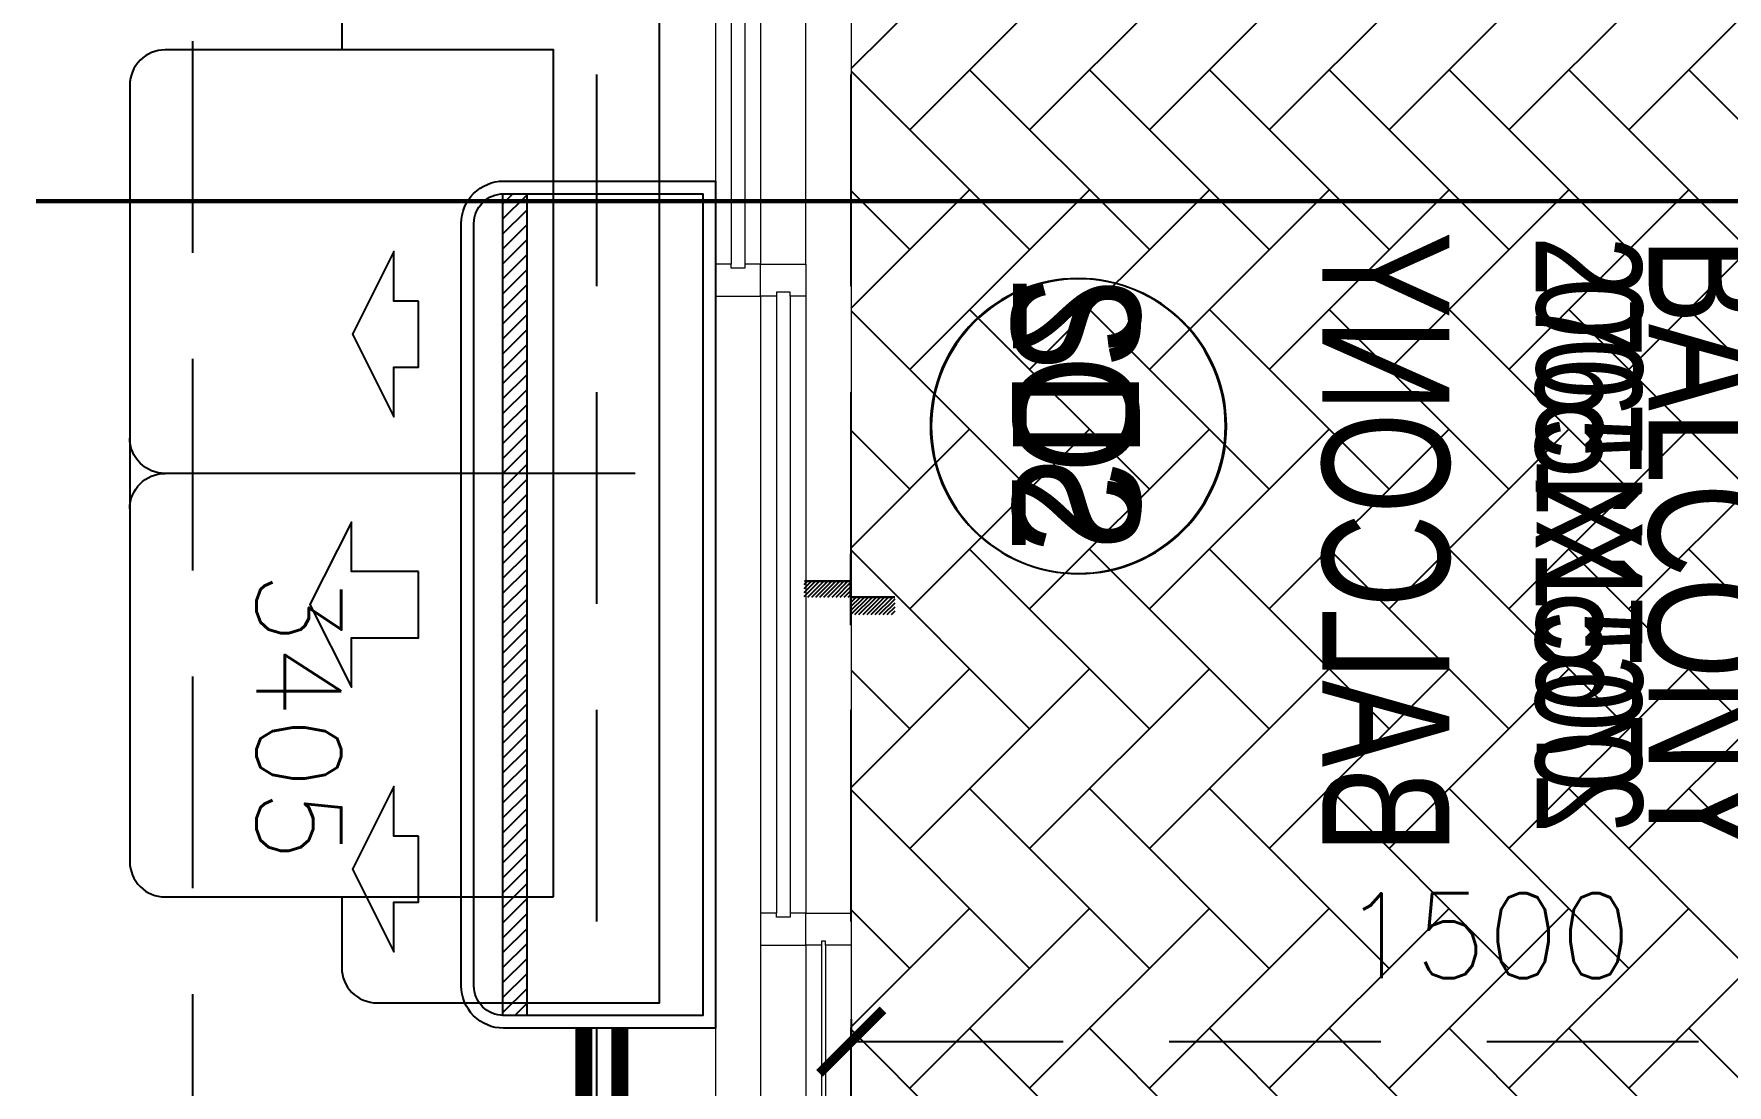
# Model space of a CAD drawing. Header units: millimetres. Extents: x -414464 to 1686, y -90036 to 108605.
# Drawn here: x -96320 to -94322, y -68258 to -67016 of the extents above; entities that cross this region are included whole.
import ezdxf
from ezdxf.enums import TextEntityAlignment as Align

# ---------------------------------------------------------------- set-up
doc = ezdxf.new("R2010")
doc.units = ezdxf.units.MM
doc.header["$LTSCALE"] = 1000
doc.header["$MEASUREMENT"] = 0
for name, pattern in [('$1$AUDIT_D_120904163729-0', [0]), ('$36$HIDDEN', [0.375, 0.25, -0.125]), ('2BHK-A - BACK$1$DASHED', [0.75, 0.5, -0.25]), ('2BHK-A - BACK$1$PHANTOM2', [1.25, 0.625, -0.125, 0.125, -0.125, 0.125, -0.125]), ('AUDIT_D_120904163729-0', [0]), ('T8(T9 IS SIMILAR) - DIMENSION & TEXTING$1$HIDDEN', [0.375, 0.25, -0.125]), ('T8(T9 IS SIMILAR)$1$$0$HIDDEN', [0.375, 0.25, -0.125]), ('T8_PROFILE SECTIONS$0$HIDDEN', [0.375, 0.25, -0.125]), ('T8_PROFILE SECTIONS$0$PHANTOM2', [1.25, 0.625, -0.125, 0.125, -0.125, 0.125, -0.125])]:
    doc.linetypes.add(name, pattern=pattern)
doc.layers.get('0').update_dxf_attribs({"linetype": 'AUDIT_D_120904163729-0'})
for name, color, linetype in [('$0$A-HATCH -160', 251, '$1$AUDIT_D_120904163729-0'), ('$21$A-DIMENSIONS', 2, '$36$HIDDEN'), ('2BHK-A - BACK$1$2BHK-A - FRONT$0$a-furniture', 8, 'Continuous'), ('2BHK-A - BACK$1$A-DECK SUNK 125', 8, 'Continuous'), ('2BHK-A - BACK$1$A-INDOOR UNIT', 30, 'Continuous'), ('2BHK-A - BACK$1$a-tile drop', 3, 'Continuous'), ('2BHK-A - BACK$1$a-window-no', 125, 'Continuous'), ('2BHK-A - BACK$1$APT PLANS-typ$0$TILEDROP', 3, 'Continuous'), ('a-rcc', 3, 'Continuous'), ('T8(T9 IS SIMILAR) - DIMENSION & TEXTING$1$A-DIMENSIONS', 2, 'T8(T9 IS SIMILAR) - DIMENSION & TEXTING$1$HIDDEN'), ('T8(T9 IS SIMILAR) - DIMENSION & TEXTING$1$a-window-no', 125, 'Continuous'), ('T8(T9 IS SIMILAR)$1$$6$a-beam 2', 50, 'Continuous'), ('T8(T9 IS SIMILAR)$1$S-BEAM', 20, 'T8(T9 IS SIMILAR)$1$$0$HIDDEN'), ('T8_PROFILE SECTIONS$0$A-PROFILE SECTIONS', 81, 'T8_PROFILE SECTIONS$0$PHANTOM2')]:
    doc.layers.add(name, color=color, linetype=linetype)
for name, color, linetype, lineweight in [('2BHK-A - BACK$1$A-AC DRAIN PIPE', 94, 'Continuous', 18), ('2BHK-A - BACK$1$A-AC PIPE', 151, 'Continuous', 20), ('2BHK-A - BACK$1$a-Text', 4, 'Continuous', 0), ('2BHK-A - BACK$1$a-TEXT -R SIZE', 4, 'Continuous', 0), ('2BHK-A - BACK$1$A-WALL- 160', 6, 'Continuous', 30), ('2BHK-A - BACK$1$Window', 4, 'Continuous', 20), ('T8(T9 IS SIMILAR) - DIMENSION & TEXTING$1$a-Text', 4, 'Continuous', 0), ('T8(T9 IS SIMILAR) - DIMENSION & TEXTING$1$a-TEXT -R SIZE', 4, 'Continuous', 0), ('T8(T9 IS SIMILAR)$1$D&W', 8, 'Continuous', 25)]:
    doc.layers.add(name, color=color, linetype=linetype, lineweight=lineweight)
doc.styles.add('2BHK-A - BACK$1$ARIAL ARROW', font='swisscl.ttf')
doc.styles.add('2BHK-A - BACK$1$LODHA STANDERD', font='sanss___.ttf')
doc.styles.add('T8(T9 IS SIMILAR) - DIMENSION & TEXTING$1$ARIAL ARROW', font='swisscl.ttf')
doc.styles.add('T8(T9 IS SIMILAR) - DIMENSION & TEXTING$1$LODHA STANDERD', font='sanss___.ttf')
doc.styles.add('T8(T9 IS SIMILAR) - DIMENSION & TEXTING$1$Romans 1', font='romans.shx', dxfattribs={"height": 100})
doc.dimstyles.new('T8(T9 IS SIMILAR) - DIMENSION & TEXTING$1$ALPINE S', dxfattribs={"dimscale": 0, "dimtxt": 100, "dimasz": 75, "dimexe": 0, "dimexo": 0, "dimgap": 75, "dimtad": 1, "dimdec": 0, "dimzin": 0, "dimdsep": 46, "dimtxsty": 'T8(T9 IS SIMILAR) - DIMENSION & TEXTING$1$Romans 1', "dimblk": 'T8(T9 IS SIMILAR) - DIMENSION & TEXTING$1$_ArchTick', "dimcen": 0.09, "dimclrd": 256, "dimclre": 256, "dimclrt": 7, "dimadec": 0, "dimazin": 0, "dimtfac": 1, "dimtdec": 0, "dimtofl": 0, "dimtmove": 1, "dimatfit": 0, "dimldrblk": 'T8(T9 IS SIMILAR) - DIMENSION & TEXTING$1$_Open90', "dimfxl": 1, "dimtolj": 1, "dimtzin": 0, "dimarcsym": 0})

# ---------------------------------------------------------------- blocks, each defined once
blk = doc.blocks.new('2BHK-A - BACK$1$2400')
at = {"layer": '2BHK-A - BACK$1$Window', "color": 1, "lineweight": 13}
for p, q in [((1151176.5, -5692111.9), (1148842.5, -5692111.9)), ((1149607.5, -5692111.9), (1148880, -5692111.9)), ((1149607.5, -5692165.3), (1148880, -5692165.3)), ((1150373.7, -5692165.3), (1149645, -5692165.3)), ((1150411.2, -5692165.3), (1151176.5, -5692165.3)), ((1149607.5, -5692218.6), (1148842.5, -5692218.6)), ((1150373.7, -5692218.6), (1149645, -5692218.6)), ((1151139, -5692218.6), (1150411.2, -5692218.6)), ((1150373.7, -5692271.9), (1148842.5, -5692271.9)), ((1151139, -5692271.9), (1150411.2, -5692271.9))]:
    blk.add_line(p, q, dxfattribs=at)
at = {"layer": '2BHK-A - BACK$1$Window', "color": 5, "lineweight": 13}
for p, q in [((1149607.5, -5692142.2), (1148880, -5692142.2)), ((1149607.5, -5692146.7), (1148880, -5692146.7)), ((1150373.7, -5692183.8), (1149645, -5692183.8)), ((1150373.7, -5692200), (1149645, -5692200)), ((1151139, -5692237.2), (1150411.2, -5692237.2)), ((1151139, -5692253.3), (1150411.2, -5692253.3))]:
    blk.add_line(p, q, dxfattribs=at)
at = {"layer": '2BHK-A - BACK$1$Window', "color": 4, "lineweight": 13}
for points in [[(1148842.5, -5692111.9), (1148809.5, -5692111.9), (1148809.5, -5692271.9), (1148842.5, -5692271.9)], [(1148880, -5692146.7), (1148880, -5692165.3), (1148842.5, -5692165.3), (1148842.5, -5692111.9), (1148880, -5692111.9), (1148880, -5692142.2), (1148875.5, -5692142.2), (1148875.5, -5692146.7)], [(1149607.5, -5692146.7), (1149607.5, -5692165.3), (1149645, -5692165.3), (1149645, -5692111.9), (1149607.5, -5692111.9), (1149607.5, -5692142.2), (1149612, -5692142.2), (1149612, -5692146.7)], [(1151209.5, -5692111.9), (1151176.5, -5692111.9), (1151176.5, -5692271.9), (1151209.5, -5692271.9)], [(1149645, -5692200), (1149645, -5692218.6), (1149607.5, -5692218.6), (1149607.5, -5692165.3), (1149645, -5692165.3), (1149645, -5692183.8), (1149640.5, -5692183.8), (1149640.5, -5692200)], [(1150373.7, -5692200), (1150373.7, -5692218.6), (1150411.2, -5692218.6), (1150411.2, -5692165.3), (1150373.7, -5692165.3), (1150373.7, -5692183.8), (1150378.2, -5692183.8), (1150378.2, -5692200)], [(1150411.2, -5692253.3), (1150411.2, -5692271.9), (1150373.7, -5692271.9), (1150373.7, -5692218.6), (1150411.2, -5692218.6), (1150411.2, -5692237.2), (1150406.7, -5692237.2), (1150406.7, -5692253.3)], [(1151139, -5692253.3), (1151139, -5692271.9), (1151176.5, -5692271.9), (1151176.5, -5692218.6), (1151139, -5692218.6), (1151139, -5692237.2), (1151143.5, -5692237.2), (1151143.5, -5692253.3)]]:
    blk.add_lwpolyline(points, close=True, dxfattribs=at)
blk = doc.blocks.new('2BHK-A - BACK$1$WINDOW TAG')
at = {"layer": '2BHK-A - BACK$1$a-window-no'}
blk.add_circle((0, 0), 174.1, dxfattribs=at)
at = {"layer": '2BHK-A - BACK$1$a-window-no', "style": '2BHK-A - BACK$1$LODHA STANDERD'}
blk.add_attdef('WINDOW', text='', height=150, dxfattribs=at).set_placement((11.3, 2.8), align=Align.MIDDLE_CENTER)
blk = doc.blocks.new('2BHK-A - BACK$1$TILE DROP -x')
at = {"layer": '2BHK-A - BACK$1$APT PLANS-typ$0$TILEDROP'}
h = blk.add_hatch(dxfattribs=at)
h.set_pattern_fill('ACET-2D-ANSI31', color=8, scale=27, angle=90, style=0)
h.set_pattern_definition([(135, (583590.9237, -2384968.1492), (-2.3864853865, -2.3864853865), [])])
h.paths.add_polyline_path([(-58303, -19205.9), (-58303, -19151.2), (-58284.2, -19151.2), (-58284.2, -19205.9)])
edge = h.paths.add_edge_path()
edge.add_line((-58303, -19258.5), (-58323.9, -19258.5))
edge.add_line((-58303, -19205.9), (-58303, -19258.5))
edge.add_line((-58323.7, -19205.9), (-58303, -19205.9))
edge.add_line((-58323.7, -19258.5), (-58323.7, -19205.9))
at = {"layer": '2BHK-A - BACK$1$APT PLANS-typ$0$TILEDROP', "color": 1}
blk.add_line((-58252, -19205.9), (-58336, -19205.9), dxfattribs=at)
at = {"layer": '2BHK-A - BACK$1$APT PLANS-typ$0$TILEDROP', "color": 20, "const_width": 3}
for points in [[(-58284.2, -19205.9), (-58284.2, -19151.2)], [(-58303, -19258.5), (-58303, -19205.9)], [(-58303, -19205.9), (-58284.2, -19205.9)]]:
    blk.add_lwpolyline(points, dxfattribs=at)
blk = doc.blocks.new('2BHK-A - BACK$1$1.5tr')
at = {"layer": '2BHK-A - BACK$1$A-INDOOR UNIT'}
h = blk.add_hatch(dxfattribs=at)
h.set_pattern_fill('ANSI31', color=3, scale=100, style=0)
h.paths.add_polyline_path([(222.8, 485), (251, 485), (251, -485), (222.8, -485)])
for points in [[(300, 450), (300, -450, -0.414214), (250, -500), (0, -500), (0, 500), (250, 500, -0.414214)], [(285, 450), (285, -450, -0.414214), (250, -485), (15, -485), (15, 485), (250, 485, -0.414214)]]:
    blk.add_lwpolyline(points, format="xyb", close=True, dxfattribs=at)
at = {"layer": '2BHK-A - BACK$1$A-INDOOR UNIT', "color": 3}
blk.add_lwpolyline([(222.8, 485), (251, 485), (251, -485), (222.8, -485)], close=True, dxfattribs=at)
at = {"layer": '2BHK-A - BACK$1$A-INDOOR UNIT', "color": 0, "ltscale": 300}
for points in [[(350.5, 273.3), (379.7, 273.3), (379.7, 214.8), (428.5, 312.3), (379.7, 409.8), (379.7, 351.3), (350.5, 351.3)], [(350.5, -39), (429.7, -39), (429.7, -97.5), (478.5, 0), (429.7, 97.5), (429.7, 39), (350.5, 39)], [(350.5, -358.3), (379.7, -358.3), (379.7, -416.8), (428.5, -319.3), (379.7, -221.8), (379.7, -280.3), (350.5, -280.3)]]:
    blk.add_lwpolyline(points, close=True, dxfattribs=at)
blk = doc.blocks.new('2BHK-A - BACK')
at = {"layer": '2BHK-A - BACK$1$A-DECK SUNK 125'}
h = blk.add_hatch(dxfattribs=at)
h.set_pattern_fill('AR-HBONE', color=256, scale=25)
h.set_pattern_definition([(45, (54492.58, 14880.85), (1e-14, 141.4213562), [300, -100]), (135, (54563.29, 14951.56), (1e-14, 141.4213562), [300, -100])])
h.paths.add_polyline_path([(1206197.1, -5702164.3), (1206197.1, -5700664.3), (1203427.1, -5700664.3), (1203427.1, -5702164.3)])
at = {"layer": '2BHK-A - BACK$1$2BHK-A - FRONT$0$a-furniture'}
for p, q in [((1204781.9, -5702418.9), (1204781.9, -5702877.2)), ((1204781.9, -5702515.4), (1204781.9, -5702973.8))]:
    blk.add_line(p, q, dxfattribs=at)
blk.add_lwpolyline([(1204281.9, -5702765.4), (1204198.6, -5702765.4, -0.414214), (1204156.9, -5702723.8), (1204156.9, -5702390.4), (1205406.9, -5702390.4), (1205406.9, -5702723.8, -0.414214), (1205365.2, -5702765.4), (1205281.9, -5702765.4)], format="xyb", dxfattribs=at)
blk.add_lwpolyline([(1204281.9, -5702515.4), (1205281.9, -5702515.4), (1205281.9, -5702973.8, -0.414214), (1205240.2, -5703015.4), (1204323.6, -5703015.4, -0.414214), (1204281.9, -5702973.8)], format="xyb", close=True, dxfattribs=at)
for centre, start, end in [((1204740.2, -5702973.8, 0), 270.0002, 0.0002), ((1204823.6, -5702973.8, 0), 179.9998, 269.9998)]:
    blk.add_arc(centre, 41.7, start, end, dxfattribs=at)
at = {"layer": '2BHK-A - BACK$1$A-AC DRAIN PIPE', "linetype": '2BHK-A - BACK$1$PHANTOM2', "ltscale": 0.1, "const_width": 20}
blk.add_lwpolyline([(1202996, -5702091), (1202996, -5702479.6), (1204127, -5702479.6)], dxfattribs=at)
at = {"layer": '2BHK-A - BACK$1$A-AC PIPE', "linetype": '2BHK-A - BACK$1$DASHED', "ltscale": 0.1, "const_width": 20}
blk.add_lwpolyline([(1204127, -5702437.1), (1203168.7, -5702437.1), (1203168.7, -5702081.6)], dxfattribs=at)
at = {"layer": '2BHK-A - BACK$1$A-INDOOR UNIT', "extrusion": (0, 0, -1), "zscale": -1, "rotation": 270}
blk.add_blockref('2BHK-A - BACK$1$1.5tr', (-1204627, -5702324.3), dxfattribs=at)
at = {"layer": '2BHK-A - BACK$1$a-tile drop', "extrusion": (0, 0, -1), "zscale": -1, "rotation": 180}
blk.add_blockref('2BHK-A - BACK$1$TILE DROP -x', (-1262938.9, -5721370.8), dxfattribs=at)
at = {"layer": '2BHK-A - BACK$1$A-WALL- 160', "linetype": 'ByBlock'}
blk.add_blockref('2BHK-A - BACK$1$2400', (54617.6, -10052.4), dxfattribs=at)
at = {"layer": '2BHK-A - BACK$1$a-window-no'}
ref = blk.add_blockref('2BHK-A - BACK$1$WINDOW TAG', (1204837.6, -5701895.5), dxfattribs=dict(at, rotation=180))
ref.add_attrib('WINDOW', 'SD2', dxfattribs={"height": 150, "style": '2BHK-A - BACK$1$LODHA STANDERD', "width": 0.8}).set_placement((1204851.3, -5701898.3), align=Align.MIDDLE_CENTER)
at = {"layer": '2BHK-A - BACK$1$a-Text', "style": '2BHK-A - BACK$1$ARIAL ARROW'}
blk.add_text('BALCONY', height=150, dxfattribs=at).set_placement((1204332.7, -5701608.3))
at = {"layer": '2BHK-A - BACK$1$a-TEXT -R SIZE', "color": 2, "style": '2BHK-A - BACK$1$ARIAL ARROW'}
blk.add_text('2765X1500', height=125, dxfattribs=at).set_placement((1204357, -5701355.4))
blk = doc.blocks.new('T8(T9 IS SIMILAR) - DIMENSION & TEXTING$1$WINDOW TAG')
at = {"layer": 'T8(T9 IS SIMILAR) - DIMENSION & TEXTING$1$a-window-no'}
blk.add_circle((0, 0), 174.1, dxfattribs=at)
at = {"layer": 'T8(T9 IS SIMILAR) - DIMENSION & TEXTING$1$a-window-no', "style": 'T8(T9 IS SIMILAR) - DIMENSION & TEXTING$1$LODHA STANDERD'}
blk.add_attdef('WINDOW', text='', height=150, dxfattribs=at).set_placement((11.3, 2.8), align=Align.MIDDLE_CENTER)
blk = doc.blocks.new('T8(T9 IS SIMILAR) - DIMENSION & TEXTING$1$_ArchTick')
at = {"color": 0, "linetype": 'ByBlock', "const_width": 0.15}
blk.add_lwpolyline([(-0.5, -0.5), (0.5, 0.5)], dxfattribs=at)
blk = doc.blocks.new('*D1494')
at = {"layer": 'T8(T9 IS SIMILAR) - DIMENSION & TEXTING$1$A-DIMENSIONS', "linetype": 'T8(T9 IS SIMILAR) - DIMENSION & TEXTING$1$HIDDEN', "lineweight": -2, "transparency": 16777216}
for p, q in [((1208406.9, -5700664.1), (1208433.4, -5700664.1)), ((1208406.9, -5702164.1), (1208433.4, -5702164.1))]:
    blk.add_line(p, q, dxfattribs=at)
at = {"layer": 'T8(T9 IS SIMILAR) - DIMENSION & TEXTING$1$A-DIMENSIONS', "lineweight": -2, "transparency": 16777216}
blk.add_line((1208433.4, -5702164.1), (1208433.4, -5700664.1), dxfattribs=at)
at = {"layer": 'T8(T9 IS SIMILAR) - DIMENSION & TEXTING$1$A-DIMENSIONS', "linetype": 'ByBlock', "lineweight": -2, "transparency": 16777216, "xscale": 75, "yscale": 75, "zscale": 75}
for p, rotation in [((1208433.4, -5700664.1), 90), ((1208433.4, -5702164.1), 270)]:
    blk.add_blockref('T8(T9 IS SIMILAR) - DIMENSION & TEXTING$1$_ArchTick', p, dxfattribs=dict(at, rotation=rotation))
at = {"layer": 'T8(T9 IS SIMILAR) - DIMENSION & TEXTING$1$A-DIMENSIONS', "color": 7, "linetype": 'ByBlock', "transparency": 16777216, "insert": (1208308.4, -5701414.1), "char_height": 100, "attachment_point": 5, "rotation": 90, "style": 'T8(T9 IS SIMILAR) - DIMENSION & TEXTING$1$Romans 1'}
blk.add_mtext('\\A1;1500', dxfattribs=at)
blk = doc.blocks.new('T8(T9 IS SIMILAR) - DIMENSION & TEXTING$1$_Open90')
at = {"color": 0, "linetype": 'ByBlock', "lineweight": -2}
for p, q in [((-0.5, 0.5), (0, 0)), ((0, 0), (-1, 0)), ((0, 0), (-0.5, -0.5))]:
    blk.add_line(p, q, dxfattribs=at)
blk = doc.blocks.new('*D1495')
at = {"layer": 'T8(T9 IS SIMILAR) - DIMENSION & TEXTING$1$A-DIMENSIONS', "linetype": 'T8(T9 IS SIMILAR) - DIMENSION & TEXTING$1$HIDDEN', "lineweight": -2, "transparency": 16777216}
for p, q in [((1206347.3, -5702722.3), (1206347.3, -5702940.9)), ((1209752.3, -5702722.3), (1209752.3, -5702940.9))]:
    blk.add_line(p, q, dxfattribs=at)
at = {"layer": 'T8(T9 IS SIMILAR) - DIMENSION & TEXTING$1$A-DIMENSIONS', "lineweight": -2, "transparency": 16777216}
blk.add_line((1209752.3, -5702940.9), (1206347.3, -5702940.9), dxfattribs=at)
at = {"layer": 'T8(T9 IS SIMILAR) - DIMENSION & TEXTING$1$A-DIMENSIONS', "linetype": 'ByBlock', "lineweight": -2, "transparency": 16777216, "xscale": 75, "yscale": 75, "zscale": 75, "rotation": 180}
blk.add_blockref('T8(T9 IS SIMILAR) - DIMENSION & TEXTING$1$_ArchTick', (1206347.3, -5702940.9), dxfattribs=at)
at = {"layer": 'T8(T9 IS SIMILAR) - DIMENSION & TEXTING$1$A-DIMENSIONS', "linetype": 'ByBlock', "lineweight": -2, "transparency": 16777216, "xscale": 75, "yscale": 75, "zscale": 75}
blk.add_blockref('T8(T9 IS SIMILAR) - DIMENSION & TEXTING$1$_ArchTick', (1209752.3, -5702940.9), dxfattribs=at)
at = {"layer": 'T8(T9 IS SIMILAR) - DIMENSION & TEXTING$1$A-DIMENSIONS', "color": 7, "linetype": 'ByBlock', "transparency": 16777216, "insert": (1208049.8, -5702815.9), "char_height": 100, "attachment_point": 5, "style": 'T8(T9 IS SIMILAR) - DIMENSION & TEXTING$1$Romans 1'}
blk.add_mtext('\\A1;3405', dxfattribs=at)
blk = doc.blocks.new('T8_PROFILE SECTIONS$0$MH')
at = {"layer": 'T8_PROFILE SECTIONS$0$A-PROFILE SECTIONS', "linetype": 'T8_PROFILE SECTIONS$0$HIDDEN', "ltscale": 2, "const_width": 5}
blk.add_lwpolyline([(1140339.1, -5697424.8), (1140339.1, -5700565.7)], dxfattribs=at)
blk = doc.blocks.new('PROFILE SECTION LINE T9')
at = {"layer": 'T8_PROFILE SECTIONS$0$A-PROFILE SECTIONS', "linetype": 'ByBlock'}
blk.add_blockref('T8_PROFILE SECTIONS$0$MH', (-1118616.1, 5709055.3, 0), dxfattribs=at)
blk = doc.blocks.new('T8(T9 IS SIMILAR) - DIMENSION & TEXTING')
at = {"layer": 'T8(T9 IS SIMILAR) - DIMENSION & TEXTING$1$a-window-no'}
ref = blk.add_blockref('T8(T9 IS SIMILAR) - DIMENSION & TEXTING$1$WINDOW TAG', (1207706.7, -5701896.6), dxfattribs=dict(at, xscale=-1, rotation=180))
ref.add_attrib('WINDOW', 'SD2', dxfattribs={"height": 150, "style": 'T8(T9 IS SIMILAR) - DIMENSION & TEXTING$1$LODHA STANDERD', "width": 0.8}).set_placement((1207692.6, -5701899.4), align=Align.MIDDLE_CENTER)
at = {"layer": 'T8(T9 IS SIMILAR) - DIMENSION & TEXTING$1$a-Text', "style": 'T8(T9 IS SIMILAR) - DIMENSION & TEXTING$1$ARIAL ARROW'}
blk.add_text('BALCONY', height=150, dxfattribs=at).set_placement((1207483.6, -5701223))
at = {"layer": 'T8(T9 IS SIMILAR) - DIMENSION & TEXTING$1$a-TEXT -R SIZE', "color": 2, "style": 'T8(T9 IS SIMILAR) - DIMENSION & TEXTING$1$ARIAL ARROW'}
blk.add_text('2765X1500', height=125, dxfattribs=at).set_placement((1207482.8, -5701356.5))
at = {"layer": 'T8(T9 IS SIMILAR) - DIMENSION & TEXTING$1$A-DIMENSIONS', "linetype": 'ByBlock'}
for base, p1, p2, angle, picture, middle in [((1208433.4, -5700664.1), (1208406.9, -5702164.1, -0.6), (1208406.9, -5700664.1), 270, '*D1494', (1208308.4, -5701414.1)), ((1206347.3, -5702940.9), (1209752.3, -5702722.3, -0.1), (1206347.3, -5702722.3), 180, '*D1495', (1208049.8, -5702815.9))]:
    dim = blk.add_linear_dim(base=base, p1=p1, p2=p2, angle=angle, dimstyle='T8(T9 IS SIMILAR) - DIMENSION & TEXTING$1$ALPINE S', override={"dimscale": 1, "dimfxl": 5, "dimarcsym": 1}, dxfattribs=at)
    dim.commit()
    dim.dimension.update_dxf_attribs({"geometry": picture, "text_midpoint": middle})
blk = doc.blocks.new('T8(T9 IS SIMILAR)')
at = {"layer": 'T8(T9 IS SIMILAR)$1$D&W', "linetype": 'ByBlock', "xscale": -1}
blk.add_blockref('2BHK-A - BACK', (2412544.6, 0), dxfattribs=at)
at = {"layer": 'T8(T9 IS SIMILAR)$1$$6$a-beam 2', "linetype": 'ByBlock'}
blk.add_blockref('T8(T9 IS SIMILAR) - DIMENSION & TEXTING', (0, 0), dxfattribs=at)
at = {"layer": 'T8(T9 IS SIMILAR)$1$S-BEAM'}
for p, q in [((1202791.6, -5702164.6), (1209751.7, -5702164.5)), ((1202791.6, -5702464.6), (1209751.7, -5702464.5))]:
    blk.add_line(p, q, dxfattribs=at)
blk = doc.blocks.new('A$C48506478')
at = {"layer": '$21$A-DIMENSIONS', "linetype": 'ByBlock'}
blk.add_blockref('T8(T9 IS SIMILAR)', (-1195542.6, 5727884.6), dxfattribs=at)
at = {"layer": '$0$A-HATCH -160', "linetype": 'ByBlock'}
blk.add_blockref('T8(T9 IS SIMILAR) - DIMENSION & TEXTING', (-1195542.6, 5727884.6), dxfattribs=at)
at = {"layer": 'T8_PROFILE SECTIONS$0$A-PROFILE SECTIONS', "linetype": 'ByBlock'}
blk.add_blockref('PROFILE SECTION LINE T9', (-9824.4, 16268.9, 0), dxfattribs=at)

msp = doc.modelspace()

# ---------------------------------------------------------------- block references
at = {"layer": 'a-rcc', "linetype": 'ByBlock', "rotation": 270}
msp.add_blockref('A$C48506478', (-121076, -55315.3, 0), dxfattribs=at)

doc.saveas('drawing.dxf')
